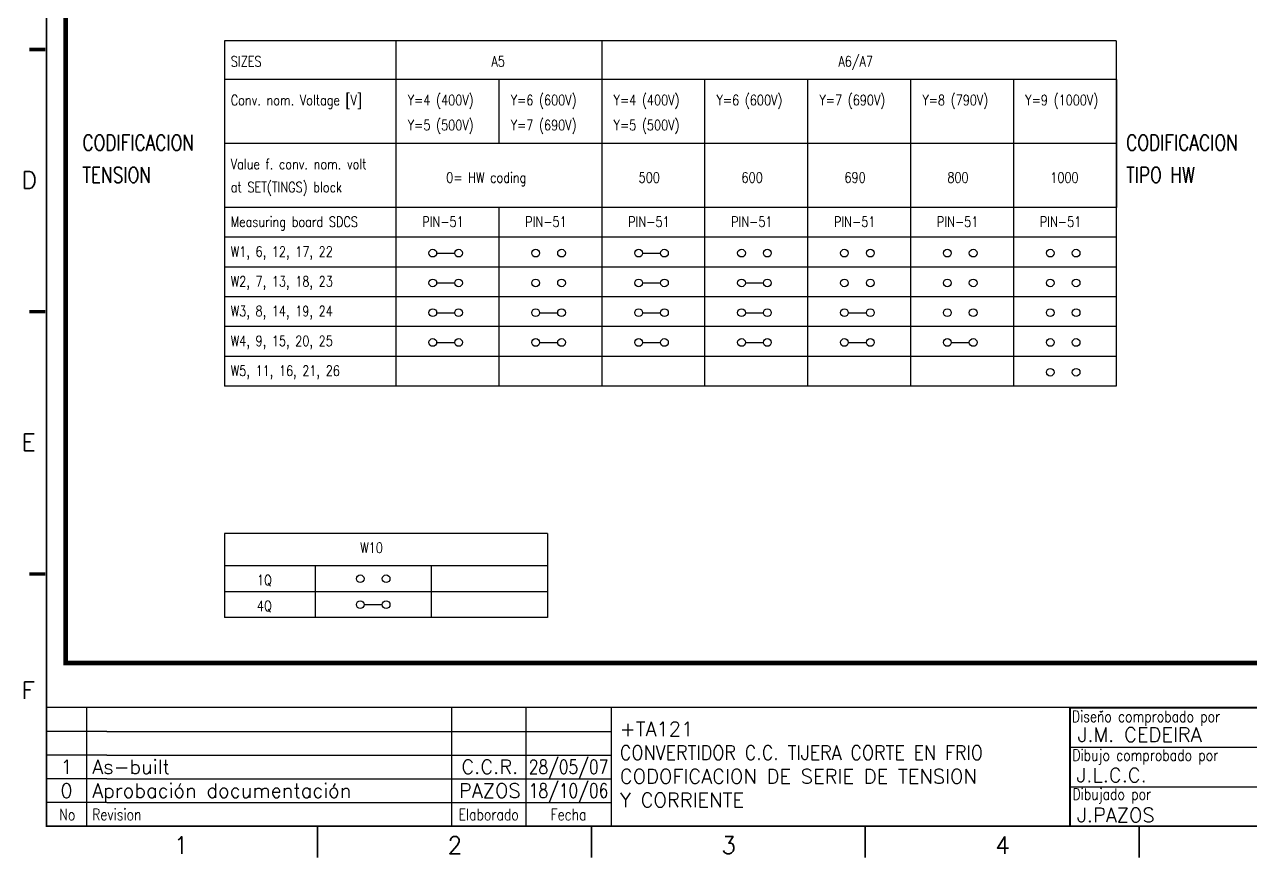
# Model space of a CAD drawing. Extents: x 415 to 809, y 5 to 291.
# Drawn here: x 415.5 to 632.2, y 4.9 to 152.4 of the extents above; entities that cross this region are included whole.
import ezdxf
from ezdxf.enums import TextEntityAlignment as Align

# ---------------------------------------------------------------- set-up
doc = ezdxf.new("R2010")
doc.units = 0
doc.header["$LTSCALE"] = 10
doc.header["$MEASUREMENT"] = 0
doc.linetypes.add('DASHDOT', pattern=[1, 0.5, -0.25, 0, -0.25])
for name, color, linetype in [('1', 7, 'CONTINUOUS'), ('10', 5, 'CONTINUOUS'), ('2', 7, 'CONTINUOUS'), ('25', 3, 'CONTINUOUS'), ('35', 2, 'CONTINUOUS')]:
    doc.layers.add(name, color=color, linetype=linetype)
doc.styles.add('ABBSTYLE', font='ROMANS.SHX', dxfattribs={"width": 0.8})
doc.styles.add('LABEL', font='SIMPLEX', dxfattribs={"width": 0.8, "height": 4})
doc.styles.add('ROMANS', font='ROMANS.SHX')

# ---------------------------------------------------------------- blocks, each defined once
blk = doc.blocks.new('newcajec')
at = {"layer": '1'}
for p, q in [((179.4, 20.85), (0.13, 20.85)), ((7, 20.85), (7, 0)), ((71, 20.85), (71, 0)), ((84, 20.85), (84, 0.09)), ((99, 20.85), (99, 0)), ((184.64, 20.18), (184.81, 20.01)), ((184.81, 20.01), (185.18, 20.25)), ((10.6, 16.64), (0, 16.64)), ((10.6, 16.64), (99, 16.64)), ((179.4, 13.87), (215.2, 13.87)), ((10.6, 12.48), (0, 12.48)), ((10.6, 12.48), (99, 12.48)), ((10.6, 8.32), (0, 8.32)), ((10.6, 8.32), (99, 8.32)), ((179.4, 6.93), (267.63, 6.93)), ((10.6, 4.16), (0, 4.16)), ((10.6, 4.16), (99, 4.16))]:
    blk.add_line(p, q, dxfattribs=at)
at = {"layer": '1', "const_width": 0.3}
blk.add_lwpolyline([(0, 0), (0, 272.5), (383, 272.5), (383, 0)], close=True, dxfattribs=at)
at = {"layer": '1'}
for points in [[(-2.99, 136.23, 0.6, 0.6, 0), (-0.18, 136.23, 0.6, 0.6, 0)], [(-2.99, 90.23, 0.6, 0.6, 0), (-0.18, 90.23, 0.6, 0.6, 0)], [(-2.99, 44.23, 0.6, 0.6, 0), (-0.18, 44.23, 0.6, 0.6, 0)], [(383, 20.8, 0.3, 0.3, 0), (179.4, 20.8, 0.3, 0.3, 0), (179.4, 0, 0.3, 0.3, 0)], [(47.5, -5.5, 0.3, 0.3, 0), (47.5, -0.09, 0.3, 0.3, 0)], [(95.5, -5.5, 0.3, 0.3, 0), (95.5, -0.09, 0.3, 0.3, 0)], [(143.5, -5.5, 0.3, 0.3, 0), (143.5, -0.09, 0.3, 0.3, 0)], [(191.5, -5.5, 0.3, 0.3, 0), (191.5, -0.09, 0.3, 0.3, 0)]]:
    blk.add_lwpolyline(points, format="xyseb", dxfattribs=at)
at = {"layer": '1', "style": 'ROMANS'}
for s, p in [('D', (-4.37, 111.84)), ('E', (-4.37, 65.84)), ('F', (-4.37, 22.34)), ('1', (22.29, -4.82)), ('2', (70.29, -4.82)), ('3', (118.29, -4.82)), ('4', (166.29, -4.82))]:
    blk.add_text(s, height=3, dxfattribs=at).set_placement(p)
at = {"layer": '1', "style": 'LABEL', "width": 0.8}
for s, p in [('Diseno comprobado por', (179.73, 18.27)), ('Dibujo comprobado por', (179.81, 11.47)), ('Dibujado por', (179.83, 4.64)), ('No', (2.23, 1.05)), ('Revision', (8, 1.05))]:
    blk.add_text(s, height=2, dxfattribs=at).set_placement(p)
for s, p in [('Elaborado', (77.5, 1.05)), ('Fecha', (91.5, 1.05))]:
    blk.add_text(s, height=2, dxfattribs=at).set_placement(p, align=Align.CENTER)
at = {"layer": '10', "style": 'ROMANS'}
for tag, p in [('REV41', (3.5, 18.74)), ('REV43', (77.7, 18.74)), ('REV31', (3.5, 14.58)), ('REV33', (77.7, 14.58)), ('REV21', (3.5, 10.42)), ('REV23', (77.7, 10.42)), ('REV11', (3.5, 6.27)), ('REV13', (77.7, 6.27))]:
    blk.add_attdef(tag, text='', height=2.5, dxfattribs=at).set_placement(p, align=Align.MIDDLE)
for tag, p, height in [('REV42', (8, 17.49), 2.5), ('SHEETNAME1', (100.5, 15.83), 2.5), ('DESIGNCHECK', (180.74, 14.83), 2.5), ('DOCUMENTTYPE', (216.43, 16.8), 2.5), ('NOTA', (305.32, 15.8), 3), ('REV32', (8, 13.33), 2.5), ('SHEETNAME2', (100.5, 11.67), 2.5), ('OBJECT', (216.43, 12.4), 2.5), ('REV22', (8, 9.17), 2.5), ('ORDER', (305.32, 7.3), 4.5), ('SHEETNAME3', (100.5, 7.51), 2.5), ('DRAWINGCHECK', (180.53, 7.71), 2.5), ('CUSTOMER', (216.43, 8.08), 2.5), ('REV12', (8, 5.01), 2.5), ('SHEETNAME4', (100.5, 3.35), 2.5), ('DOCUMENT_ID', (305.32, 0.93), 4.4), ('USER', (180.63, 0.71), 2.5), ('DEPARTMENT', (271.93, 1.05), 2.5)]:
    blk.add_attdef(tag, p, '', height=height, dxfattribs=at)
for tag, width, p, p2 in [('REV44', 1.221199, (84.53, 17.49), (98.48, 17.49)), ('REV34', 1.221199, (84.53, 13.33), (98.48, 13.33)), ('REV24', 1.221199, (84.53, 9.17), (98.48, 9.17)), ('REV14', 1.221199, (84.53, 5.01), (98.48, 5.01)), ('CREATED2', 7.039915, (282.71, 1.05), (301.14, 1.05))]:
    blk.add_attdef(tag, text='', height=2.5, dxfattribs=dict(at, width=width)).set_placement(p, p2, align=Align.FIT)
for tag, p in [('SHEET', (382, 7.43)), ('NEXTSHEET', (382, 0.5))]:
    blk.add_attdef(tag, text='', height=2.5, dxfattribs=at).set_placement(p, align=Align.RIGHT)

msp = doc.modelspace()

# ---------------------------------------------------------------- linework, layer by layer
at = {"layer": '2', "color": 2}
for p, q in [((481.17, 149.53), (481.17, 88.42)), ((517.55, 149.53), (517.55, 88.42)), ((499.36, 142.68), (499.36, 131.35)), ((517.55, 142.68), (517.55, 131.35)), ((535.74, 142.68), (535.74, 131.35)), ((553.93, 142.68), (553.93, 131.35)), ((572.12, 142.68), (572.12, 131.35)), ((590.32, 142.68), (590.32, 131.35)), ((608.51, 142.68), (608.51, 131.35)), ((535.74, 131.35), (535.74, 120.03)), ((553.93, 131.35), (553.93, 120.03)), ((572.12, 131.35), (572.12, 120.03)), ((590.32, 131.35), (590.32, 120.03)), ((608.51, 131.35), (608.51, 120.03)), ((499.36, 120.03), (499.36, 88.42)), ((535.74, 120.03), (535.74, 88.42)), ((553.93, 120.03), (553.93, 88.42)), ((572.12, 120.03), (572.12, 88.42)), ((590.32, 120.03), (590.32, 88.42))]:
    msp.add_line(p, q, dxfattribs=at)
at = {"layer": '2', "color": 3, "linetype": 'DASHDOT'}
msp.add_lwpolyline([(422.79, 278.14, 0.804, 0.804, 0), (799.59, 278.14, 0.804, 0.804, 0), (799.59, 39.49, 0.804, 0.804, 0), (422.79, 39.49, 0.804, 0.804, 0), (422.79, 278.14, 0.804, 0.804, 0)], format="xyseb", dxfattribs=at)
at = {"layer": '35'}
for p, q in [((608.47, 149.53), (450.89, 149.53)), ((450.89, 149.53), (450.89, 88.42)), ((608.47, 149.53), (608.47, 88.42)), ((608.47, 142.68), (450.89, 142.68)), ((608.47, 131.35), (450.89, 131.35)), ((608.47, 120.03), (450.89, 120.03)), ((608.47, 114.76), (450.89, 114.76)), ((488.37, 111.96), (491.57, 111.96)), ((608.47, 109.49), (450.89, 109.49)), ((488.37, 106.69), (491.57, 106.69)), ((542.94, 106.69), (546.14, 106.69)), ((608.47, 104.23), (450.89, 104.23)), ((488.37, 101.42), (491.57, 101.42)), ((506.56, 101.42), (509.76, 101.42)), ((542.94, 101.42), (546.14, 101.42)), ((608.47, 98.96), (450.89, 98.96)), ((488.37, 96.16), (491.57, 96.16)), ((506.56, 96.16), (509.76, 96.16)), ((542.94, 96.16), (546.14, 96.16)), ((579.33, 96.16), (582.52, 96.16)), ((608.47, 93.69), (450.89, 93.69)), ((608.47, 88.42), (450.89, 88.42)), ((507.98, 62.36), (450.89, 62.36)), ((450.89, 62.36), (450.89, 47.52)), ((507.98, 62.36), (507.98, 47.52)), ((507.98, 56.65), (450.89, 56.65)), ((466.88, 56.65), (466.88, 47.52)), ((487.43, 56.65), (487.43, 47.52)), ((507.98, 52.08), (450.89, 52.08)), ((475.55, 49.8), (478.75, 49.8)), ((507.98, 47.52), (450.89, 47.52))]:
    msp.add_line(p, q, dxfattribs=at)
at = {"layer": '35', "color": 2}
for p, q in [((524.75, 111.96), (527.95, 111.96)), ((524.75, 106.69), (527.95, 106.69)), ((524.75, 101.42), (527.95, 101.42)), ((524.75, 96.16), (527.95, 96.16))]:
    msp.add_line(p, q, dxfattribs=at)
at = {"layer": '35', "color": 1}
for p, q in [((561.14, 101.42), (564.33, 101.42)), ((561.14, 96.16), (564.33, 96.16))]:
    msp.add_line(p, q, dxfattribs=at)
at = {"layer": '35'}
for centre in [(487.69, 111.96), (492.25, 111.96), (505.88, 111.96), (510.45, 111.96), (542.26, 111.96), (546.83, 111.96), (578.64, 111.96), (583.21, 111.96), (596.83, 111.96), (601.4, 111.96), (487.69, 106.69), (492.25, 106.69), (505.88, 106.69), (510.45, 106.69), (542.26, 106.69), (546.83, 106.69), (578.64, 106.69), (583.21, 106.69), (596.83, 106.69), (601.4, 106.69), (487.69, 101.42), (492.25, 101.42), (505.88, 101.42), (510.45, 101.42), (542.26, 101.42), (546.83, 101.42), (578.64, 101.42), (583.21, 101.42), (596.83, 101.42), (601.4, 101.42), (487.69, 96.16), (492.25, 96.16), (505.88, 96.16), (510.45, 96.16), (542.26, 96.16), (546.83, 96.16), (578.64, 96.16), (583.21, 96.16), (596.83, 96.16), (601.4, 96.16), (596.83, 90.89), (601.4, 90.89), (474.87, 49.8), (479.44, 49.8)]:
    msp.add_circle(centre, 0.685, dxfattribs=at)
at = {"layer": '35', "color": 2}
for centre in [(524.07, 111.96), (528.64, 111.96), (524.07, 106.69), (528.64, 106.69), (524.07, 101.42), (528.64, 101.42), (524.07, 96.16), (528.64, 96.16)]:
    msp.add_circle(centre, 0.685, dxfattribs=at)
at = {"layer": '35', "color": 1}
for centre in [(560.45, 111.96), (565.02, 111.96), (560.45, 106.69), (565.02, 106.69), (560.45, 101.42), (565.02, 101.42), (560.45, 96.16), (565.02, 96.16), (474.87, 54.37), (479.44, 54.37)]:
    msp.add_circle(centre, 0.685, dxfattribs=at)

# ---------------------------------------------------------------- block references
at = {"layer": '2', "color": 7}
ref = msp.add_blockref('newcajec', (419.42, 10.6), dxfattribs=dict(at, xscale=1.008375884999968, yscale=1.008375884999992, zscale=1.008375885))
ref.add_attrib('REV24', '28/05/07', dxfattribs={"layer": '10', "height": 2.521, "style": 'ROMANS', "width": 0.728168}).set_placement((504.65, 19.85), (518.72, 19.85), align=Align.FIT)
ref.add_attrib('SHEETNAME3', 'CODOFICACION DE SERIE DE TENSION', (520.76, 18.16), dxfattribs={"layer": '10', "height": 2.5209, "style": 'ROMANS'})
ref.add_attrib('SHEETNAME2', 'CONVERTIDOR C.C. TIJERA CORTE EN FRIO', (520.76, 22.36), dxfattribs={"layer": '10', "height": 2.5209, "style": 'ROMANS', "width": 0.9})
ref.add_attrib('SHEETNAME1', '+TA121', (520.76, 26.55), dxfattribs={"layer": '10', "height": 2.521, "style": 'ROMANS'})
ref.add_attrib('USER', 'J.PAZOS', (601.57, 11.31), dxfattribs={"layer": '10', "height": 2.521, "style": 'ROMANS'})
ref.add_attrib('DRAWINGCHECK', 'J.L.C.C.', (601.46, 18.37), dxfattribs={"layer": '10', "height": 2.521, "style": 'ROMANS'})
ref.add_attrib('DESIGNCHECK', 'J.M. CEDEIRA', (601.67, 25.55), dxfattribs={"layer": '10', "height": 2.5209, "style": 'ROMANS'})
ref.add_attrib('REV22', 'As-built', (427.49, 19.85), dxfattribs={"layer": '10', "height": 2.521, "style": 'ROMANS'})
ref.add_attrib('REV12', 'Aprobación documentación', (427.49, 15.65), dxfattribs={"layer": '10', "height": 2.5209, "style": 'ROMANS'})
ref.add_attrib('REV21', '1', dxfattribs={"layer": '10', "height": 2.52, "style": 'ROMANS'}).set_placement((422.95, 21.11), align=Align.MIDDLE)
ref.add_attrib('REV11', '0', dxfattribs={"layer": '10', "height": 2.52, "style": 'ROMANS'}).set_placement((422.95, 16.91), align=Align.MIDDLE)
ref.add_attrib('SHEETNAME4', 'Y CORRIENTE', (520.76, 13.97), dxfattribs={"layer": '10', "height": 2.5209, "style": 'ROMANS'})
ref.add_attrib('REV14', '18/10/06', dxfattribs={"layer": '10', "height": 2.521, "style": 'ROMANS', "width": 0.728168}).set_placement((504.65, 15.65), (518.72, 15.65), align=Align.FIT)
ref.add_attrib('REV23', 'C.C.R.', dxfattribs={"layer": '10', "height": 2.521, "style": 'ROMANS'}).set_placement((497.77, 21.11), align=Align.MIDDLE)
ref.add_attrib('REV13', 'PAZOS', dxfattribs={"layer": '10', "height": 2.521, "style": 'ROMANS'}).set_placement((497.77, 16.91), align=Align.MIDDLE)

# ---------------------------------------------------------------- texts
at = {"layer": '25', "style": 'ABBSTYLE', "width": 0.8}
for s, height, p in [('SIZES', 1.827, (451.98, 144.96)), ('A5', 1.827, (498.05, 144.96)), ('A6/A7', 1.827, (559.37, 144.96)), ('Conv. nom. Voltage [V]', 1.827, (451.98, 138.11)), ('Y=4 (400V)', 1.827, (483.27, 138.11)), ('Y=6 (600V)', 1.827, (501.46, 138.11)), ('Y=6 (600V)', 1.827, (537.84, 138.11)), ('Y=8 (790V)', 1.827, (574.22, 138.11)), ('Y=9 (1000V)', 1.827, (592.41, 138.11)), ('Y=5 (500V)', 1.827, (483.27, 133.69)), ('Y=7 (690V)', 1.827, (501.46, 133.69)), ('CODIFICACION', 2.7405, (425.77, 130.12)), ('CODIFICACION', 2.7405, (610.25, 130.12)), ('Value f. conv. nom. volt', 1.827, (451.98, 126.79)), ('TENSION', 2.74, (425.77, 124.41)), ('0= HW coding', 1.827, (490.07, 124.41)), ('600', 1.827, (542.26, 124.41)), ('800', 1.827, (578.64, 124.41)), ('1000', 1.827, (596.83, 124.41)), ('TIPO HW', 2.74, (610.25, 124.41)), ('at SET(TINGS) block', 1.827, (451.98, 122.71)), ('Measuring board SDCS', 1.827, (451.98, 116.59)), ('PIN-51', 1.827, (485.83, 116.59)), ('PIN-51', 1.827, (504.03, 116.59)), ('PIN-51', 1.827, (540.41, 116.59)), ('PIN-51', 1.827, (576.79, 116.59)), ('PIN-51', 1.827, (594.98, 116.59)), ('W1, 6, 12, 17, 22', 1.827, (451.98, 111.32)), ('W2, 7, 13, 18, 23', 1.827, (451.98, 106.05)), ('W3, 8, 14, 19, 24', 1.827, (451.98, 100.79)), ('W4, 9, 15, 20, 25', 1.827, (451.98, 95.52)), ('W5, 11, 16, 21, 26', 1.827, (451.98, 90.25)), ('W10', 1.827, (474.87, 58.94)), ('4Q', 1.827, (456.6, 48.66))]:
    msp.add_text(s, height=height, dxfattribs=at).set_placement(p)
at = {"layer": '25', "color": 3, "style": 'ABBSTYLE', "width": 0.8}
for s, p in [('Y=4 (400V)', (519.65, 138.11)), ('Y=5 (500V)', (519.65, 133.69)), ('500', (524.07, 124.41)), ('PIN-51', (522.22, 116.59))]:
    msp.add_text(s, height=1.827, dxfattribs=at).set_placement(p)
at = {"layer": '25', "color": 1, "style": 'ABBSTYLE', "width": 0.8}
for s, p in [('Y=7 (690V)', (556.03, 138.11)), ('690', (560.45, 124.41)), ('PIN-51', (558.6, 116.59)), ('1Q', (456.6, 53.23))]:
    msp.add_text(s, height=1.827, dxfattribs=at).set_placement(p)

doc.saveas('drawing.dxf')
